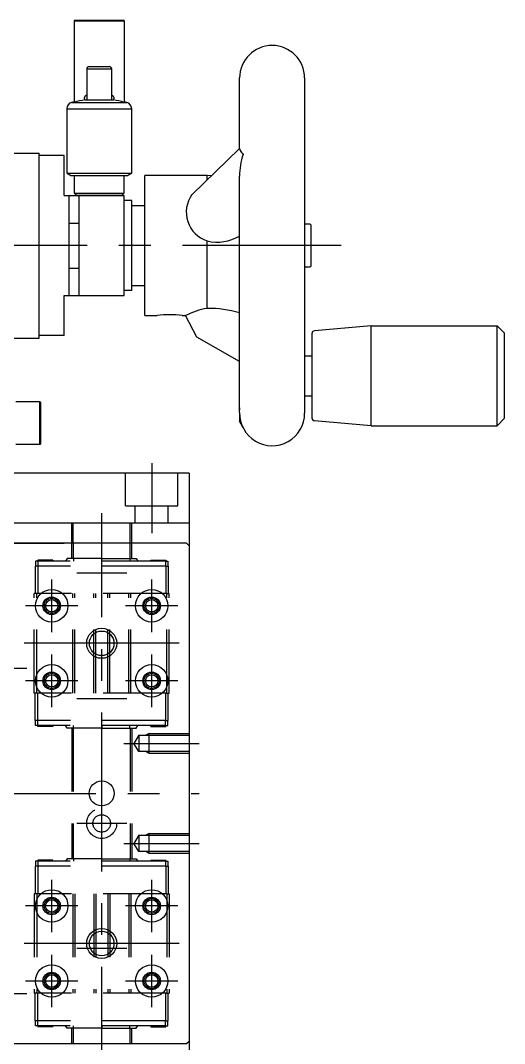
# Model space of a CAD drawing. Extents: x -58 to 484, y -16 to 584.
# Drawn here: x 387 to 483.9, y 116 to 320.5 of the extents above; entities that cross this region are included whole.
import ezdxf

# ---------------------------------------------------------------- set-up
doc = ezdxf.new("R2010")
doc.units = 0
doc.linetypes.add('CENTER', pattern=[50.8, 31.75, -6.35, 6.35, -6.35])
doc.linetypes.add('DASHED', pattern=[19.05, 12.7, -6.35])
doc.layers.get('0').update_dxf_attribs({"linetype": 'CONTINUOUS'})
doc.layers.add('CENTER', color=1, linetype='CENTER')
doc.layers.add('SCALE', color=7, linetype='CONTINUOUS')

msp = doc.modelspace()

# ---------------------------------------------------------------- linework, layer by layer
at = {"color": 7, "linetype": 'CONTINUOUS'}
for p, q in [((397.76, 320.5), (397.76, 320.38)), ((397.76, 320.38), (397.76, 304.12)), ((407.76, 320.38), (397.76, 320.38)), ((407.76, 320.5), (407.76, 320.38)), ((407.76, 320.38), (407.76, 304.12)), ((400.76, 311.3), (404.76, 311.3)), ((400.26, 310.8), (405.26, 310.8)), ((430.86, 294.88), (430.86, 309)), ((443.86, 309), (443.86, 242)), ((396.26, 302.86), (409.26, 302.86)), ((397.23, 304.12), (408.28, 304.12)), ((399.92, 304.62), (405.59, 304.62)), ((421.33, 285.69), (430.86, 294.88)), ((390.76, 257), (390.76, 294)), ((395.76, 293.5), (390.76, 293.5)), ((395.76, 285.5), (395.76, 293.5)), ((396.26, 290), (409.26, 290)), ((397.12, 289.5), (408.39, 289.5)), ((411.86, 261.5), (411.86, 289.5)), ((424.36, 289.5), (411.86, 289.5)), ((424.36, 289.5), (425.37, 289.59)), ((424.36, 288.61), (424.36, 289.5)), ((430.86, 242.14), (430.86, 289.39)), ((396.76, 265.5), (396.76, 285.5)), ((397.76, 286), (407.76, 286)), ((398.76, 265.5), (398.76, 285.5)), ((407.76, 265.5), (407.76, 285.5)), ((407.76, 266.5), (407.76, 284.5)), ((409.26, 284.5), (407.76, 284.5)), ((409.26, 266.5), (409.26, 284.5)), ((409.26, 283.5), (411.86, 283.5)), ((444.91, 279.75), (443.86, 279.75)), ((445.16, 271.5), (445.16, 279.5)), ((424.36, 262.94), (424.36, 276.43)), ((443.86, 271.25), (444.91, 271.25)), ((409.26, 266.5), (407.76, 266.5)), ((409.26, 267.5), (411.86, 267.5)), ((395.76, 257.5), (395.76, 265.5)), ((411.86, 261.5), (414.36, 261.5)), ((419.36, 261.5), (420.06, 261.5)), ((422.28, 257.17), (420.06, 261.5)), ((445.36, 240.97), (445.36, 257.98)), ((457.19, 259.48), (445.81, 258.48)), ((457.19, 239.48), (457.19, 259.48)), ((457.19, 259.48), (482.36, 259.48)), ((482.36, 239.48), (482.36, 259.48)), ((483.86, 257.98), (482.36, 259.48)), ((483.86, 240.98), (483.86, 257.98)), ((395.76, 257.5), (390.76, 257.5)), ((430.86, 252.33), (422.28, 257.17)), ((443.86, 253.48), (445.36, 253.48)), ((443.86, 245.48), (445.36, 245.48)), ((390.81, 244.25), (386.06, 244.25)), ((390.81, 244.25), (390.81, 240)), ((391.06, 240), (391.06, 244)), ((430.91, 243.04), (430.86, 242.98)), ((430.86, 242.14), (430.91, 243.04)), ((430.86, 242.14), (430.86, 240.43)), ((390.81, 240), (390.81, 235.75)), ((391.06, 236), (391.06, 240)), ((431.57, 239.04), (430.86, 240.43)), ((457.19, 239.48), (445.81, 240.47)), ((457.19, 239.48), (482.36, 239.48)), ((482.36, 239.48), (483.86, 240.98)), ((390.81, 235.75), (386.06, 235.75)), ((420.76, 230), (270.76, 230)), ((420.76, 230), (420.76, 0)), ((420.76, 220), (270.76, 220)), ((409.26, 220), (397.26, 220)), ((397.26, 216), (397.26, 220)), ((397.56, 216), (397.56, 220)), ((408.96, 216), (408.96, 220)), ((409.26, 216), (409.26, 220)), ((420.26, 216), (271.26, 216)), ((420.26, 216), (271.26, 216)), ((300.76, 216), (390.76, 216)), ((390.76, 216), (395.76, 216)), ((420.26, 216), (420.76, 215.5)), ((420.26, 216), (420.76, 215.5)), ((420.76, 215.5), (420.76, 116.5)), ((420.76, 215.5), (420.76, 116.5)), ((271.26, 116), (420.26, 116)), ((420.26, 116), (420.76, 116.5)), ((420.26, 116), (420.76, 116.5))]:
    msp.add_line(p, q, dxfattribs=at)
at = {"color": 7}
msp.add_line((407.26, 285.5), (398.26, 285.5), dxfattribs=at)
at = {"color": 3, "linetype": 'DASHED'}
for p, q in [((408.01, 223.5), (408.01, 230)), ((418.51, 223.5), (418.51, 230)), ((408.01, 223.5), (418.51, 223.5)), ((409.96, 220), (409.96, 223.5)), ((416.56, 220), (416.56, 223.5)), ((397.26, 212.95), (397.26, 216)), ((397.56, 216), (397.56, 212.95)), ((408.96, 212.95), (408.96, 216)), ((409.26, 212.95), (409.26, 216)), ((396.33, 212.95), (396.03, 212.45)), ((397.63, 212.95), (396.33, 212.95)), ((403.26, 212.95), (397.63, 212.95)), ((397.63, 212.95), (397.63, 212.45)), ((403.26, 212.95), (408.89, 212.95)), ((403.26, 212.45), (403.26, 212.95)), ((408.89, 212.95), (410.19, 212.95)), ((408.89, 212.95), (408.89, 212.45)), ((410.19, 212.95), (410.49, 212.45)), ((389.96, 211.45), (389.96, 205.95)), ((390.46, 211.45), (389.96, 211.45)), ((390.01, 212.45), (390.01, 211.45)), ((390.51, 212.45), (390.01, 212.45)), ((393.46, 212.65), (390.46, 212.65)), ((390.46, 212.45), (390.46, 212.65)), ((390.46, 211.45), (390.46, 205.95)), ((416.06, 211.45), (390.46, 211.45)), ((416.01, 212.45), (390.51, 212.45)), ((390.51, 212.45), (390.51, 211.45)), ((393.46, 212.65), (393.46, 212.45)), ((413.06, 212.45), (413.06, 212.65)), ((413.06, 212.65), (416.06, 212.65)), ((416.01, 212.45), (416.51, 212.45)), ((416.01, 212.45), (416.01, 211.45)), ((416.06, 212.65), (416.06, 212.45)), ((416.06, 211.45), (416.06, 205.95)), ((416.06, 211.45), (416.56, 211.45)), ((416.51, 212.45), (416.51, 211.45)), ((416.56, 211.45), (416.56, 205.95)), ((389.76, 186.05), (389.76, 205.95)), ((390.26, 205.95), (389.76, 205.95)), ((416.26, 205.95), (390.26, 205.95)), ((390.26, 186.05), (390.26, 205.95)), ((397.46, 186.05), (397.46, 205.95)), ((397.86, 186.05), (397.86, 205.95)), ((401.66, 186.05), (401.66, 205.95)), ((402.06, 186.05), (402.06, 205.95)), ((404.46, 186.05), (404.46, 205.95)), ((404.86, 186.05), (404.86, 205.95)), ((408.66, 186.05), (408.66, 205.95)), ((409.06, 186.05), (409.06, 205.95)), ((416.26, 186.05), (416.26, 205.95)), ((416.26, 205.95), (416.76, 205.95)), ((416.76, 186.05), (416.76, 205.95)), ((390.26, 186.05), (389.76, 186.05)), ((389.96, 180.55), (389.96, 186.05)), ((416.26, 186.05), (390.26, 186.05)), ((390.46, 180.55), (390.46, 186.05)), ((416.06, 180.55), (416.06, 186.05)), ((416.26, 186.05), (416.76, 186.05)), ((416.56, 180.55), (416.56, 186.05)), ((390.46, 180.55), (389.96, 180.55)), ((390.01, 179.55), (390.01, 180.55)), ((416.06, 180.55), (390.46, 180.55)), ((390.51, 179.55), (390.51, 180.55)), ((416.01, 179.55), (416.01, 180.55)), ((416.06, 180.55), (416.56, 180.55)), ((416.51, 179.55), (416.51, 180.55)), ((390.51, 179.55), (390.01, 179.55)), ((390.46, 179.35), (390.46, 179.55)), ((393.46, 179.35), (390.46, 179.35)), ((416.01, 179.55), (390.51, 179.55)), ((393.46, 179.55), (393.46, 179.35)), ((396.33, 179.05), (396.03, 179.55)), ((397.63, 179.05), (396.33, 179.05)), ((397.26, 179.05), (397.26, 152.95)), ((397.56, 179.05), (397.56, 152.95)), ((397.63, 179.05), (397.63, 179.55)), ((403.26, 179.05), (397.63, 179.05)), ((403.26, 179.55), (403.26, 179.05)), ((403.26, 179.05), (408.89, 179.05)), ((408.89, 179.05), (408.89, 179.55)), ((408.89, 179.05), (410.19, 179.05)), ((408.96, 179.05), (408.96, 152.95)), ((409.26, 179.05), (409.26, 152.95)), ((410.19, 179.05), (410.49, 179.55)), ((412.76, 178), (412.1, 177.62)), ((412.76, 178), (420.76, 178)), ((412.76, 174), (412.76, 178)), ((413.06, 179.35), (413.06, 179.55)), ((413.06, 179.35), (416.06, 179.35)), ((416.01, 179.55), (416.51, 179.55)), ((416.06, 179.55), (416.06, 179.35)), ((410.66, 177.62), (409.72, 176)), ((410.66, 174.38), (409.72, 176)), ((410.66, 177.62), (420.76, 177.62)), ((410.66, 177.62), (410.66, 174.38)), ((420.76, 174.38), (410.66, 174.38)), ((412.76, 174), (412.1, 174.38)), ((420.76, 174), (412.76, 174)), ((410.66, 157.62), (409.72, 156)), ((410.66, 157.62), (420.76, 157.62)), ((410.66, 157.62), (410.66, 154.38)), ((412.76, 158), (412.1, 157.62)), ((412.76, 158), (420.76, 158)), ((412.76, 154), (412.76, 158)), ((410.66, 154.38), (409.72, 156)), ((420.76, 154.38), (410.66, 154.38)), ((412.76, 154), (412.1, 154.38)), ((420.76, 154), (412.76, 154)), ((389.96, 151.45), (389.96, 145.95)), ((390.46, 151.45), (389.96, 151.45)), ((390.51, 152.45), (390.01, 152.45)), ((390.01, 152.45), (390.01, 151.45)), ((393.46, 152.65), (390.46, 152.65)), ((390.46, 152.65), (390.46, 152.45)), ((416.06, 151.45), (390.46, 151.45)), ((390.46, 151.45), (390.46, 145.95)), ((416.01, 152.45), (390.51, 152.45)), ((390.51, 152.45), (390.51, 151.45)), ((393.46, 152.45), (393.46, 152.65)), ((396.33, 152.95), (396.03, 152.45)), ((397.63, 152.95), (396.33, 152.95)), ((397.63, 152.95), (397.63, 152.45)), ((403.26, 152.95), (397.63, 152.95)), ((403.26, 152.95), (408.89, 152.95)), ((403.26, 152.45), (403.26, 152.95)), ((408.89, 152.95), (410.19, 152.95)), ((408.89, 152.95), (408.89, 152.45)), ((410.19, 152.95), (410.49, 152.45)), ((413.06, 152.65), (413.06, 152.45)), ((413.06, 152.65), (416.06, 152.65)), ((416.01, 152.45), (416.51, 152.45)), ((416.01, 152.45), (416.01, 151.45)), ((416.06, 152.45), (416.06, 152.65)), ((416.06, 151.45), (416.06, 145.95)), ((416.06, 151.45), (416.56, 151.45)), ((416.51, 152.45), (416.51, 151.45)), ((416.56, 151.45), (416.56, 145.95)), ((389.76, 145.95), (389.76, 126.05)), ((390.26, 145.95), (389.76, 145.95)), ((416.26, 145.95), (390.26, 145.95)), ((390.26, 145.95), (390.26, 126.05)), ((397.46, 145.95), (397.46, 126.05)), ((397.86, 145.95), (397.86, 126.05)), ((401.66, 145.95), (401.66, 126.05)), ((402.06, 145.95), (402.06, 126.05)), ((404.46, 145.95), (404.46, 126.05)), ((404.86, 145.95), (404.86, 126.05)), ((408.66, 145.95), (408.66, 126.05)), ((409.06, 145.95), (409.06, 126.05)), ((416.26, 145.95), (416.26, 126.05)), ((416.26, 145.95), (416.76, 145.95)), ((416.76, 145.95), (416.76, 126.05)), ((390.26, 126.05), (389.76, 126.05)), ((389.96, 120.55), (389.96, 126.05)), ((416.26, 126.05), (390.26, 126.05)), ((390.46, 120.55), (390.46, 126.05)), ((416.06, 120.55), (416.06, 126.05)), ((416.26, 126.05), (416.76, 126.05)), ((416.56, 120.55), (416.56, 126.05)), ((390.46, 120.55), (389.96, 120.55)), ((390.01, 119.55), (390.01, 120.55)), ((390.51, 119.55), (390.01, 119.55)), ((416.06, 120.55), (390.46, 120.55)), ((390.46, 119.55), (390.46, 119.35)), ((393.46, 119.35), (390.46, 119.35)), ((390.51, 119.55), (390.51, 120.55)), ((416.01, 119.55), (390.51, 119.55)), ((393.46, 119.35), (393.46, 119.55)), ((396.33, 119.05), (396.03, 119.55)), ((397.63, 119.05), (396.33, 119.05)), ((397.26, 116), (397.26, 119.05)), ((397.56, 119.05), (397.56, 116)), ((397.63, 119.05), (397.63, 119.55)), ((403.26, 119.05), (397.63, 119.05)), ((403.26, 119.55), (403.26, 119.05)), ((403.26, 119.05), (408.89, 119.05)), ((408.89, 119.05), (408.89, 119.55)), ((408.89, 119.05), (410.19, 119.05)), ((408.96, 116), (408.96, 119.05)), ((409.26, 116), (409.26, 119.05)), ((410.19, 119.05), (410.49, 119.55)), ((413.06, 119.55), (413.06, 119.35)), ((413.06, 119.35), (416.06, 119.35)), ((416.01, 119.55), (416.01, 120.55)), ((416.01, 119.55), (416.51, 119.55)), ((416.06, 120.55), (416.56, 120.55)), ((416.06, 119.35), (416.06, 119.55)), ((416.51, 119.55), (416.51, 120.55))]:
    msp.add_line(p, q, dxfattribs=at)
at = {"color": 7}
for points in [[(407.76, 320.5, 0), (407.6, 320.5, 0), (407.44, 320.5, 0), (407.28, 320.5, 0), (407.12, 320.5, 0), (406.96, 320.5, 0), (406.8, 320.5, 0), (406.65, 320.5, 0), (406.49, 320.5, 0), (406.33, 320.5, 0), (406.17, 320.5, 0), (406.01, 320.5, 0), (405.85, 320.5, 0), (405.69, 320.5, 0), (405.53, 320.5, 0), (405.38, 320.5, 0), (405.22, 320.5, 0), (405.06, 320.5, 0), (404.9, 320.5, 0), (404.74, 320.5, 0), (404.58, 320.5, 0), (404.42, 320.5, 0), (404.26, 320.5, 0), (404.11, 320.5, 0), (403.95, 320.5, 0), (403.79, 320.5, 0), (403.63, 320.5, 0), (403.47, 320.5, 0), (403.31, 320.5, 0), (403.15, 320.5, 0), (402.99, 320.5, 0), (402.84, 320.5, 0), (402.68, 320.5, 0), (402.52, 320.5, 0), (402.36, 320.5, 0), (402.2, 320.5, 0), (402.04, 320.5, 0), (401.88, 320.5, 0), (401.72, 320.5, 0), (401.57, 320.5, 0), (401.41, 320.5, 0), (401.25, 320.5, 0), (401.09, 320.5, 0), (400.93, 320.5, 0), (400.77, 320.5, 0), (400.61, 320.5, 0), (400.45, 320.5, 0), (400.3, 320.5, 0), (400.14, 320.5, 0), (399.98, 320.5, 0), (399.82, 320.5, 0), (399.66, 320.5, 0), (399.5, 320.5, 0), (399.34, 320.5, 0), (399.18, 320.5, 0), (399.03, 320.5, 0), (398.87, 320.5, 0), (398.71, 320.5, 0), (398.55, 320.5, 0), (398.39, 320.5, 0), (398.23, 320.5, 0), (398.07, 320.5, 0), (397.92, 320.5, 0), (397.76, 320.5, 0)], [(400.26, 310.8, 0), (400.26, 310.7, 0), (400.26, 310.6, 0), (400.26, 310.5, 0), (400.26, 310.41, 0), (400.26, 310.31, 0), (400.26, 310.21, 0), (400.26, 310.11, 0), (400.26, 310.01, 0), (400.26, 309.92, 0), (400.26, 309.82, 0), (400.26, 309.72, 0), (400.26, 309.62, 0), (400.26, 309.52, 0), (400.26, 309.43, 0), (400.26, 309.33, 0), (400.26, 309.23, 0), (400.26, 309.13, 0), (400.26, 309.03, 0), (400.26, 308.94, 0), (400.26, 308.84, 0), (400.26, 308.74, 0), (400.26, 308.64, 0), (400.26, 308.54, 0), (400.26, 308.45, 0), (400.26, 308.35, 0), (400.26, 308.25, 0), (400.26, 308.15, 0), (400.26, 308.05, 0), (400.26, 307.95, 0), (400.26, 307.86, 0), (400.26, 307.76, 0), (400.26, 307.66, 0), (400.26, 307.56, 0), (400.26, 307.46, 0), (400.26, 307.37, 0), (400.26, 307.27, 0), (400.26, 307.17, 0), (400.26, 307.07, 0), (400.26, 306.97, 0), (400.26, 306.88, 0), (400.26, 306.78, 0), (400.26, 306.68, 0), (400.26, 306.58, 0), (400.26, 306.48, 0), (400.26, 306.39, 0), (400.26, 306.29, 0), (400.26, 306.19, 0), (400.26, 306.09, 0), (400.26, 305.99, 0), (400.26, 305.9, 0), (400.26, 305.8, 0), (400.26, 305.7, 0), (400.26, 305.6, 0), (400.26, 305.5, 0), (400.26, 305.4, 0), (400.26, 305.31, 0), (400.26, 305.21, 0), (400.26, 305.11, 0), (400.26, 305.01, 0), (400.26, 304.91, 0), (400.26, 304.82, 0), (400.26, 304.72, 0), (400.26, 304.62, 0)], [(405.26, 304.62, 0), (405.26, 304.72, 0), (405.26, 304.82, 0), (405.26, 304.91, 0), (405.26, 305.01, 0), (405.26, 305.11, 0), (405.26, 305.21, 0), (405.26, 305.31, 0), (405.26, 305.4, 0), (405.26, 305.5, 0), (405.26, 305.6, 0), (405.26, 305.7, 0), (405.26, 305.8, 0), (405.26, 305.9, 0), (405.26, 305.99, 0), (405.26, 306.09, 0), (405.26, 306.19, 0), (405.26, 306.29, 0), (405.26, 306.39, 0), (405.26, 306.48, 0), (405.26, 306.58, 0), (405.26, 306.68, 0), (405.26, 306.78, 0), (405.26, 306.88, 0), (405.26, 306.97, 0), (405.26, 307.07, 0), (405.26, 307.17, 0), (405.26, 307.27, 0), (405.26, 307.37, 0), (405.26, 307.46, 0), (405.26, 307.56, 0), (405.26, 307.66, 0), (405.26, 307.76, 0), (405.26, 307.86, 0), (405.26, 307.95, 0), (405.26, 308.05, 0), (405.26, 308.15, 0), (405.26, 308.25, 0), (405.26, 308.35, 0), (405.26, 308.45, 0), (405.26, 308.54, 0), (405.26, 308.64, 0), (405.26, 308.74, 0), (405.26, 308.84, 0), (405.26, 308.94, 0), (405.26, 309.03, 0), (405.26, 309.13, 0), (405.26, 309.23, 0), (405.26, 309.33, 0), (405.26, 309.43, 0), (405.26, 309.52, 0), (405.26, 309.62, 0), (405.26, 309.72, 0), (405.26, 309.82, 0), (405.26, 309.92, 0), (405.26, 310.01, 0), (405.26, 310.11, 0), (405.26, 310.21, 0), (405.26, 310.31, 0), (405.26, 310.41, 0), (405.26, 310.5, 0), (405.26, 310.6, 0), (405.26, 310.7, 0), (405.26, 310.8, 0)], [(396.26, 302.86, 0), (396.26, 302.66, 0), (396.26, 302.45, 0), (396.26, 302.25, 0), (396.26, 302.04, 0), (396.26, 301.84, 0), (396.26, 301.64, 0), (396.26, 301.43, 0), (396.26, 301.23, 0), (396.26, 301.02, 0), (396.26, 300.82, 0), (396.26, 300.62, 0), (396.26, 300.41, 0), (396.26, 300.21, 0), (396.26, 300, 0), (396.26, 299.8, 0), (396.26, 299.59, 0), (396.26, 299.39, 0), (396.26, 299.19, 0), (396.26, 298.98, 0), (396.26, 298.78, 0), (396.26, 298.57, 0), (396.26, 298.37, 0), (396.26, 298.17, 0), (396.26, 297.96, 0), (396.26, 297.76, 0), (396.26, 297.55, 0), (396.26, 297.35, 0), (396.26, 297.14, 0), (396.26, 296.94, 0), (396.26, 296.74, 0), (396.26, 296.53, 0), (396.26, 296.33, 0), (396.26, 296.12, 0), (396.26, 295.92, 0), (396.26, 295.72, 0), (396.26, 295.51, 0), (396.26, 295.31, 0), (396.26, 295.1, 0), (396.26, 294.9, 0), (396.26, 294.69, 0), (396.26, 294.49, 0), (396.26, 294.29, 0), (396.26, 294.08, 0), (396.26, 293.88, 0), (396.26, 293.67, 0), (396.26, 293.47, 0), (396.26, 293.27, 0), (396.26, 293.06, 0), (396.26, 292.86, 0), (396.26, 292.65, 0), (396.26, 292.45, 0), (396.26, 292.24, 0), (396.26, 292.04, 0), (396.26, 291.84, 0), (396.26, 291.63, 0), (396.26, 291.43, 0), (396.26, 291.22, 0), (396.26, 291.02, 0), (396.26, 290.82, 0), (396.26, 290.61, 0), (396.26, 290.41, 0), (396.26, 290.2, 0), (396.26, 290, 0)], [(409.26, 290, 0), (409.26, 290.2, 0), (409.26, 290.41, 0), (409.26, 290.61, 0), (409.26, 290.82, 0), (409.26, 291.02, 0), (409.26, 291.22, 0), (409.26, 291.43, 0), (409.26, 291.63, 0), (409.26, 291.84, 0), (409.26, 292.04, 0), (409.26, 292.24, 0), (409.26, 292.45, 0), (409.26, 292.65, 0), (409.26, 292.86, 0), (409.26, 293.06, 0), (409.26, 293.27, 0), (409.26, 293.47, 0), (409.26, 293.67, 0), (409.26, 293.88, 0), (409.26, 294.08, 0), (409.26, 294.29, 0), (409.26, 294.49, 0), (409.26, 294.69, 0), (409.26, 294.9, 0), (409.26, 295.1, 0), (409.26, 295.31, 0), (409.26, 295.51, 0), (409.26, 295.72, 0), (409.26, 295.92, 0), (409.26, 296.12, 0), (409.26, 296.33, 0), (409.26, 296.53, 0), (409.26, 296.74, 0), (409.26, 296.94, 0), (409.26, 297.14, 0), (409.26, 297.35, 0), (409.26, 297.55, 0), (409.26, 297.76, 0), (409.26, 297.96, 0), (409.26, 298.17, 0), (409.26, 298.37, 0), (409.26, 298.57, 0), (409.26, 298.78, 0), (409.26, 298.98, 0), (409.26, 299.19, 0), (409.26, 299.39, 0), (409.26, 299.59, 0), (409.26, 299.8, 0), (409.26, 300, 0), (409.26, 300.21, 0), (409.26, 300.41, 0), (409.26, 300.62, 0), (409.26, 300.82, 0), (409.26, 301.02, 0), (409.26, 301.23, 0), (409.26, 301.43, 0), (409.26, 301.64, 0), (409.26, 301.84, 0), (409.26, 302.04, 0), (409.26, 302.25, 0), (409.26, 302.45, 0), (409.26, 302.66, 0), (409.26, 302.86, 0)], [(396.26, 290, 0), (396.27, 289.99, 0), (396.28, 289.98, 0), (396.3, 289.98, 0), (396.31, 289.97, 0), (396.33, 289.96, 0), (396.34, 289.95, 0), (396.35, 289.94, 0), (396.37, 289.94, 0), (396.38, 289.93, 0), (396.39, 289.92, 0), (396.41, 289.91, 0), (396.42, 289.9, 0), (396.44, 289.9, 0), (396.45, 289.89, 0), (396.46, 289.88, 0), (396.48, 289.87, 0), (396.49, 289.86, 0), (396.5, 289.86, 0), (396.52, 289.85, 0), (396.53, 289.84, 0), (396.55, 289.83, 0), (396.56, 289.82, 0), (396.57, 289.82, 0), (396.59, 289.81, 0), (396.6, 289.8, 0), (396.61, 289.79, 0), (396.63, 289.78, 0), (396.64, 289.78, 0), (396.66, 289.77, 0), (396.67, 289.76, 0), (396.68, 289.75, 0), (396.7, 289.75, 0), (396.71, 289.74, 0), (396.72, 289.73, 0), (396.74, 289.72, 0), (396.75, 289.71, 0), (396.77, 289.71, 0), (396.78, 289.7, 0), (396.79, 289.69, 0), (396.81, 289.68, 0), (396.82, 289.67, 0), (396.83, 289.67, 0), (396.85, 289.66, 0), (396.86, 289.65, 0), (396.88, 289.64, 0), (396.89, 289.63, 0), (396.9, 289.63, 0), (396.92, 289.62, 0), (396.93, 289.61, 0), (396.94, 289.6, 0), (396.96, 289.59, 0), (396.97, 289.59, 0), (396.98, 289.58, 0), (397, 289.57, 0), (397.01, 289.56, 0), (397.03, 289.55, 0), (397.04, 289.55, 0), (397.05, 289.54, 0), (397.07, 289.53, 0), (397.08, 289.52, 0), (397.09, 289.52, 0), (397.11, 289.51, 0), (397.12, 289.5, 0)], [(397.76, 289.5, 0), (397.76, 289.44, 0), (397.76, 289.39, 0), (397.76, 289.33, 0), (397.76, 289.28, 0), (397.76, 289.22, 0), (397.76, 289.17, 0), (397.76, 289.11, 0), (397.76, 289.05, 0), (397.76, 289, 0), (397.76, 288.94, 0), (397.76, 288.89, 0), (397.76, 288.83, 0), (397.76, 288.78, 0), (397.76, 288.72, 0), (397.76, 288.67, 0), (397.76, 288.61, 0), (397.76, 288.55, 0), (397.76, 288.5, 0), (397.76, 288.44, 0), (397.76, 288.39, 0), (397.76, 288.33, 0), (397.76, 288.28, 0), (397.76, 288.22, 0), (397.76, 288.17, 0), (397.76, 288.11, 0), (397.76, 288.05, 0), (397.76, 288, 0), (397.76, 287.94, 0), (397.76, 287.89, 0), (397.76, 287.83, 0), (397.76, 287.78, 0), (397.76, 287.72, 0), (397.76, 287.67, 0), (397.76, 287.61, 0), (397.76, 287.55, 0), (397.76, 287.5, 0), (397.76, 287.44, 0), (397.76, 287.39, 0), (397.76, 287.33, 0), (397.76, 287.28, 0), (397.76, 287.22, 0), (397.76, 287.17, 0), (397.76, 287.11, 0), (397.76, 287.05, 0), (397.76, 287, 0), (397.76, 286.94, 0), (397.76, 286.89, 0), (397.76, 286.83, 0), (397.76, 286.78, 0), (397.76, 286.72, 0), (397.76, 286.67, 0), (397.76, 286.61, 0), (397.76, 286.55, 0), (397.76, 286.5, 0), (397.76, 286.44, 0), (397.76, 286.39, 0), (397.76, 286.33, 0), (397.76, 286.28, 0), (397.76, 286.22, 0), (397.76, 286.17, 0), (397.76, 286.11, 0), (397.76, 286.05, 0), (397.76, 286, 0)], [(407.76, 286, 0), (407.76, 286.05, 0), (407.76, 286.11, 0), (407.76, 286.17, 0), (407.76, 286.22, 0), (407.76, 286.28, 0), (407.76, 286.33, 0), (407.76, 286.39, 0), (407.76, 286.44, 0), (407.76, 286.5, 0), (407.76, 286.55, 0), (407.76, 286.61, 0), (407.76, 286.67, 0), (407.76, 286.72, 0), (407.76, 286.78, 0), (407.76, 286.83, 0), (407.76, 286.89, 0), (407.76, 286.94, 0), (407.76, 287, 0), (407.76, 287.05, 0), (407.76, 287.11, 0), (407.76, 287.17, 0), (407.76, 287.22, 0), (407.76, 287.28, 0), (407.76, 287.33, 0), (407.76, 287.39, 0), (407.76, 287.44, 0), (407.76, 287.5, 0), (407.76, 287.55, 0), (407.76, 287.61, 0), (407.76, 287.67, 0), (407.76, 287.72, 0), (407.76, 287.78, 0), (407.76, 287.83, 0), (407.76, 287.89, 0), (407.76, 287.94, 0), (407.76, 288, 0), (407.76, 288.05, 0), (407.76, 288.11, 0), (407.76, 288.17, 0), (407.76, 288.22, 0), (407.76, 288.28, 0), (407.76, 288.33, 0), (407.76, 288.39, 0), (407.76, 288.44, 0), (407.76, 288.5, 0), (407.76, 288.55, 0), (407.76, 288.61, 0), (407.76, 288.67, 0), (407.76, 288.72, 0), (407.76, 288.78, 0), (407.76, 288.83, 0), (407.76, 288.89, 0), (407.76, 288.94, 0), (407.76, 289, 0), (407.76, 289.05, 0), (407.76, 289.11, 0), (407.76, 289.17, 0), (407.76, 289.22, 0), (407.76, 289.28, 0), (407.76, 289.33, 0), (407.76, 289.39, 0), (407.76, 289.44, 0), (407.76, 289.5, 0)], [(408.39, 289.5, 0), (408.4, 289.51, 0), (408.42, 289.52, 0), (408.43, 289.52, 0), (408.45, 289.53, 0), (408.46, 289.54, 0), (408.47, 289.55, 0), (408.49, 289.55, 0), (408.5, 289.56, 0), (408.51, 289.57, 0), (408.53, 289.58, 0), (408.54, 289.59, 0), (408.56, 289.59, 0), (408.57, 289.6, 0), (408.58, 289.61, 0), (408.6, 289.62, 0), (408.61, 289.63, 0), (408.62, 289.63, 0), (408.64, 289.64, 0), (408.65, 289.65, 0), (408.67, 289.66, 0), (408.68, 289.67, 0), (408.69, 289.67, 0), (408.71, 289.68, 0), (408.72, 289.69, 0), (408.73, 289.7, 0), (408.75, 289.71, 0), (408.76, 289.71, 0), (408.78, 289.72, 0), (408.79, 289.73, 0), (408.8, 289.74, 0), (408.82, 289.75, 0), (408.83, 289.75, 0), (408.84, 289.76, 0), (408.86, 289.77, 0), (408.87, 289.78, 0), (408.89, 289.78, 0), (408.9, 289.79, 0), (408.91, 289.8, 0), (408.93, 289.81, 0), (408.94, 289.82, 0), (408.95, 289.82, 0), (408.97, 289.83, 0), (408.98, 289.84, 0), (409, 289.85, 0), (409.01, 289.86, 0), (409.02, 289.86, 0), (409.04, 289.87, 0), (409.05, 289.88, 0), (409.06, 289.89, 0), (409.08, 289.9, 0), (409.09, 289.9, 0), (409.11, 289.91, 0), (409.12, 289.92, 0), (409.13, 289.93, 0), (409.15, 289.94, 0), (409.16, 289.94, 0), (409.17, 289.95, 0), (409.19, 289.96, 0), (409.2, 289.97, 0), (409.22, 289.98, 0), (409.23, 289.98, 0), (409.24, 289.99, 0), (409.26, 290, 0)], [(397.76, 286, 0), (397.76, 285.99, 0), (397.77, 285.98, 0), (397.78, 285.98, 0), (397.79, 285.97, 0), (397.8, 285.96, 0), (397.8, 285.95, 0), (397.81, 285.94, 0), (397.82, 285.94, 0), (397.83, 285.93, 0), (397.84, 285.92, 0), (397.84, 285.91, 0), (397.85, 285.9, 0), (397.86, 285.9, 0), (397.87, 285.89, 0), (397.88, 285.88, 0), (397.88, 285.87, 0), (397.89, 285.86, 0), (397.9, 285.86, 0), (397.91, 285.85, 0), (397.92, 285.84, 0), (397.92, 285.83, 0), (397.93, 285.82, 0), (397.94, 285.82, 0), (397.95, 285.81, 0), (397.95, 285.8, 0), (397.96, 285.79, 0), (397.97, 285.78, 0), (397.98, 285.78, 0), (397.99, 285.77, 0), (397.99, 285.76, 0), (398, 285.75, 0), (398.01, 285.75, 0), (398.02, 285.74, 0), (398.03, 285.73, 0), (398.03, 285.72, 0), (398.04, 285.71, 0), (398.05, 285.71, 0), (398.06, 285.7, 0), (398.07, 285.69, 0), (398.07, 285.68, 0), (398.08, 285.67, 0), (398.09, 285.67, 0), (398.1, 285.66, 0), (398.11, 285.65, 0), (398.11, 285.64, 0), (398.12, 285.63, 0), (398.13, 285.63, 0), (398.14, 285.62, 0), (398.15, 285.61, 0), (398.15, 285.6, 0), (398.16, 285.59, 0), (398.17, 285.59, 0), (398.18, 285.58, 0), (398.18, 285.57, 0), (398.19, 285.56, 0), (398.2, 285.55, 0), (398.21, 285.55, 0), (398.22, 285.54, 0), (398.22, 285.53, 0), (398.23, 285.52, 0), (398.24, 285.52, 0), (398.25, 285.51, 0), (398.26, 285.5, 0)], [(407.26, 285.5, 0), (407.26, 285.51, 0), (407.27, 285.52, 0), (407.28, 285.52, 0), (407.29, 285.53, 0), (407.3, 285.54, 0), (407.3, 285.55, 0), (407.31, 285.55, 0), (407.32, 285.56, 0), (407.33, 285.57, 0), (407.34, 285.58, 0), (407.34, 285.59, 0), (407.35, 285.59, 0), (407.36, 285.6, 0), (407.37, 285.61, 0), (407.38, 285.62, 0), (407.38, 285.63, 0), (407.39, 285.63, 0), (407.4, 285.64, 0), (407.41, 285.65, 0), (407.42, 285.66, 0), (407.42, 285.67, 0), (407.43, 285.67, 0), (407.44, 285.68, 0), (407.45, 285.69, 0), (407.45, 285.7, 0), (407.46, 285.71, 0), (407.47, 285.71, 0), (407.48, 285.72, 0), (407.49, 285.73, 0), (407.49, 285.74, 0), (407.5, 285.75, 0), (407.51, 285.75, 0), (407.52, 285.76, 0), (407.53, 285.77, 0), (407.53, 285.78, 0), (407.54, 285.78, 0), (407.55, 285.79, 0), (407.56, 285.8, 0), (407.57, 285.81, 0), (407.57, 285.82, 0), (407.58, 285.82, 0), (407.59, 285.83, 0), (407.6, 285.84, 0), (407.61, 285.85, 0), (407.61, 285.86, 0), (407.62, 285.86, 0), (407.63, 285.87, 0), (407.64, 285.88, 0), (407.65, 285.89, 0), (407.65, 285.9, 0), (407.66, 285.9, 0), (407.67, 285.91, 0), (407.68, 285.92, 0), (407.68, 285.93, 0), (407.69, 285.94, 0), (407.7, 285.94, 0), (407.71, 285.95, 0), (407.72, 285.96, 0), (407.72, 285.97, 0), (407.73, 285.98, 0), (407.74, 285.98, 0), (407.75, 285.99, 0), (407.76, 286, 0)]]:
    msp.add_polyline3d(points, dxfattribs=at)
at = {"color": 7, "linetype": 'CONTINUOUS'}
for points in [[(400.26, 305.58, 0), (400.24, 305.57, 0), (400.23, 305.57, 0), (400.22, 305.56, 0), (400.21, 305.55, 0), (400.2, 305.55, 0), (400.19, 305.54, 0), (400.18, 305.53, 0), (400.17, 305.53, 0), (400.15, 305.52, 0), (400.14, 305.51, 0), (400.13, 305.51, 0), (400.12, 305.5, 0), (400.11, 305.49, 0), (400.1, 305.49, 0), (400.09, 305.48, 0), (400.08, 305.47, 0), (400.07, 305.47, 0), (400.06, 305.46, 0), (400.05, 305.45, 0), (400.05, 305.44, 0), (400.04, 305.44, 0), (400.03, 305.43, 0), (400.02, 305.42, 0), (400.01, 305.42, 0), (400, 305.41, 0), (399.99, 305.4, 0), (399.98, 305.39, 0), (399.98, 305.39, 0), (399.97, 305.38, 0), (399.96, 305.37, 0), (399.95, 305.36, 0), (399.94, 305.36, 0), (399.94, 305.35, 0), (399.93, 305.34, 0), (399.92, 305.34, 0), (399.92, 305.33, 0), (399.91, 305.32, 0), (399.9, 305.31, 0), (399.9, 305.31, 0), (399.89, 305.3, 0), (399.88, 305.29, 0), (399.88, 305.28, 0), (399.87, 305.28, 0), (399.87, 305.27, 0), (399.86, 305.26, 0), (399.85, 305.25, 0), (399.85, 305.25, 0), (399.84, 305.24, 0), (399.84, 305.23, 0), (399.83, 305.22, 0), (399.83, 305.21, 0), (399.82, 305.21, 0), (399.82, 305.2, 0), (399.82, 305.19, 0), (399.81, 305.18, 0), (399.81, 305.18, 0), (399.8, 305.17, 0), (399.8, 305.16, 0), (399.8, 305.15, 0), (399.79, 305.15, 0), (399.79, 305.14, 0), (399.79, 305.13, 0), (399.78, 305.12, 0), (399.78, 305.11, 0), (399.78, 305.11, 0), (399.78, 305.1, 0), (399.77, 305.09, 0), (399.77, 305.08, 0), (399.77, 305.08, 0), (399.77, 305.07, 0), (399.77, 305.06, 0), (399.76, 305.05, 0), (399.76, 305.04, 0), (399.76, 305.04, 0), (399.76, 305.03, 0), (399.76, 305.02, 0), (399.76, 305.01, 0), (399.76, 305.01, 0), (399.76, 305, 0), (399.76, 304.99, 0), (399.76, 304.98, 0), (399.76, 304.97, 0), (399.76, 304.97, 0), (399.76, 304.96, 0), (399.76, 304.95, 0), (399.76, 304.94, 0), (399.76, 304.93, 0), (399.76, 304.93, 0), (399.76, 304.92, 0), (399.76, 304.91, 0), (399.76, 304.9, 0), (399.76, 304.9, 0), (399.77, 304.89, 0), (399.77, 304.88, 0), (399.77, 304.87, 0), (399.77, 304.86, 0), (399.77, 304.86, 0), (399.78, 304.85, 0), (399.78, 304.84, 0), (399.78, 304.83, 0), (399.79, 304.83, 0), (399.79, 304.82, 0), (399.79, 304.81, 0), (399.79, 304.8, 0), (399.8, 304.79, 0), (399.8, 304.79, 0), (399.81, 304.78, 0), (399.81, 304.77, 0), (399.81, 304.76, 0), (399.82, 304.76, 0), (399.82, 304.75, 0), (399.83, 304.74, 0), (399.83, 304.73, 0), (399.84, 304.73, 0), (399.84, 304.72, 0), (399.85, 304.71, 0), (399.85, 304.7, 0), (399.86, 304.7, 0), (399.86, 304.69, 0), (399.87, 304.68, 0), (399.88, 304.67, 0), (399.88, 304.67, 0), (399.89, 304.66, 0), (399.89, 304.65, 0), (399.9, 304.64, 0), (399.91, 304.64, 0), (399.91, 304.63, 0), (399.92, 304.62, 0)], [(405.59, 304.62, 0), (405.6, 304.63, 0), (405.61, 304.64, 0), (405.61, 304.64, 0), (405.62, 304.65, 0), (405.63, 304.66, 0), (405.63, 304.67, 0), (405.64, 304.67, 0), (405.64, 304.68, 0), (405.65, 304.69, 0), (405.65, 304.7, 0), (405.66, 304.7, 0), (405.67, 304.71, 0), (405.67, 304.72, 0), (405.68, 304.73, 0), (405.68, 304.73, 0), (405.69, 304.74, 0), (405.69, 304.75, 0), (405.69, 304.76, 0), (405.7, 304.76, 0), (405.7, 304.77, 0), (405.71, 304.78, 0), (405.71, 304.79, 0), (405.71, 304.79, 0), (405.72, 304.8, 0), (405.72, 304.81, 0), (405.72, 304.82, 0), (405.73, 304.83, 0), (405.73, 304.83, 0), (405.73, 304.84, 0), (405.74, 304.85, 0), (405.74, 304.86, 0), (405.74, 304.86, 0), (405.74, 304.87, 0), (405.74, 304.88, 0), (405.75, 304.89, 0), (405.75, 304.9, 0), (405.75, 304.9, 0), (405.75, 304.91, 0), (405.75, 304.92, 0), (405.75, 304.93, 0), (405.75, 304.93, 0), (405.75, 304.94, 0), (405.76, 304.95, 0), (405.76, 304.96, 0), (405.76, 304.97, 0), (405.76, 304.97, 0), (405.76, 304.98, 0), (405.76, 304.99, 0), (405.76, 305, 0), (405.76, 305.01, 0), (405.75, 305.01, 0), (405.75, 305.02, 0), (405.75, 305.03, 0), (405.75, 305.04, 0), (405.75, 305.04, 0), (405.75, 305.05, 0), (405.75, 305.06, 0), (405.75, 305.07, 0), (405.74, 305.08, 0), (405.74, 305.08, 0), (405.74, 305.09, 0), (405.74, 305.1, 0), (405.74, 305.11, 0), (405.73, 305.11, 0), (405.73, 305.12, 0), (405.73, 305.13, 0), (405.72, 305.14, 0), (405.72, 305.15, 0), (405.72, 305.15, 0), (405.71, 305.16, 0), (405.71, 305.17, 0), (405.71, 305.18, 0), (405.7, 305.18, 0), (405.7, 305.19, 0), (405.69, 305.2, 0), (405.69, 305.21, 0), (405.68, 305.21, 0), (405.68, 305.22, 0), (405.67, 305.23, 0), (405.67, 305.24, 0), (405.66, 305.25, 0), (405.66, 305.25, 0), (405.65, 305.26, 0), (405.65, 305.27, 0), (405.64, 305.28, 0), (405.64, 305.28, 0), (405.63, 305.29, 0), (405.62, 305.3, 0), (405.62, 305.31, 0), (405.61, 305.31, 0), (405.6, 305.32, 0), (405.6, 305.33, 0), (405.59, 305.34, 0), (405.58, 305.34, 0), (405.58, 305.35, 0), (405.57, 305.36, 0), (405.56, 305.36, 0), (405.55, 305.37, 0), (405.55, 305.38, 0), (405.54, 305.39, 0), (405.53, 305.39, 0), (405.52, 305.4, 0), (405.51, 305.41, 0), (405.5, 305.42, 0), (405.49, 305.42, 0), (405.49, 305.43, 0), (405.48, 305.44, 0), (405.47, 305.44, 0), (405.46, 305.45, 0), (405.45, 305.46, 0), (405.44, 305.47, 0), (405.43, 305.47, 0), (405.42, 305.48, 0), (405.41, 305.49, 0), (405.4, 305.49, 0), (405.39, 305.5, 0), (405.38, 305.51, 0), (405.37, 305.51, 0), (405.36, 305.52, 0), (405.35, 305.53, 0), (405.34, 305.53, 0), (405.33, 305.54, 0), (405.31, 305.55, 0), (405.3, 305.55, 0), (405.29, 305.56, 0), (405.28, 305.57, 0), (405.27, 305.57, 0), (405.26, 305.58, 0)]]:
    msp.add_polyline3d(points, dxfattribs=at)
for centre, radius in [((393.26, 203.5), 3.25), ((413.26, 203.5), 3.25), ((393.26, 203.5), 1.75), ((393.26, 203.5), 1.23), ((413.26, 203.5), 1.75), ((413.26, 203.5), 1.23), ((403.26, 196), 2.46), ((393.26, 188.5), 3.25), ((393.26, 188.5), 1.75), ((413.26, 188.5), 3.25), ((413.26, 188.5), 1.75), ((393.26, 188.5), 1.23), ((413.26, 188.5), 1.23), ((403.26, 166), 2.5), ((393.26, 143.5), 3.25), ((393.26, 143.5), 1.75), ((413.26, 143.5), 3.25), ((413.26, 143.5), 1.75), ((393.26, 143.5), 1.23), ((413.26, 143.5), 1.23), ((403.26, 136), 2.46), ((393.26, 128.5), 3.25), ((413.26, 128.5), 3.25), ((393.26, 128.5), 1.75), ((393.26, 128.5), 1.23), ((413.26, 128.5), 1.75), ((413.26, 128.5), 1.23)]:
    msp.add_circle(centre, radius, dxfattribs=at)
at = {"color": 3, "linetype": 'CONTINUOUS'}
for centre, radius in [((393.26, 203.5), 1.5), ((413.26, 203.5), 1.5), ((403.26, 196), 3), ((393.26, 188.5), 1.5), ((413.26, 188.5), 1.5), ((393.26, 143.5), 1.5), ((413.26, 143.5), 1.5), ((403.26, 136), 3), ((393.26, 128.5), 1.5), ((413.26, 128.5), 1.5)]:
    msp.add_circle(centre, radius, dxfattribs=at)
at = {"color": 3, "linetype": 'DASHED'}
for radius in [3, 1.75]:
    msp.add_circle((403.26, 160), radius, dxfattribs=at)
at = {"color": 7, "linetype": 'CONTINUOUS'}
for centre, radius, start, end in [((437.36, 309), 6.5, 0, 180), ((400.76, 310.8), 0.5, 90, 180), ((404.76, 310.8), 0.5, 0, 90), ((397.56, 302.86), 1.3, 104.5701, 180), ((402.76, 282.86), 21.97, 103.1544, 104.5701), ((401.68, 292.09), 12.65, 97.9905, 108.0631), ((403.83, 292.09), 12.65, 71.9369, 82.0095), ((402.76, 282.86), 21.97, 75.4299, 76.8456), ((407.96, 302.86), 1.3, 0, 75.4299), ((431.67, 294.9), 0.816, 181.4781, 210.3201), ((434.06, 296.33), 3.6, 210.7666, 226.2105), ((444.33, 289.41), 13.48, 161.2804, 180.0818), ((426.21, 282.16), 6.03, 144.1523, 252.0564), ((444.91, 279.5), 0.25, 0, 90), ((426.39, 284.94), 8.75, 256.5405, 300.6708), ((444.91, 271.5), 0.25, 270, 360), ((426.47, 249.46), 13.64, 98.9277, 118.047), ((424.89, 242.9), 20.04, 72.6877, 91.5322), ((416.85, 245.16), 16.53, 81.2679, 98.6532), ((445.86, 257.98), 0.5, 95, 180), ((390.81, 244), 0.25, 0, 90), ((437.36, 242), 6.5, 178.7499, 359.9931), ((445.86, 240.97), 0.5, 180, 265), ((390.81, 236), 0.25, 270, 0)]:
    msp.add_arc(centre, radius, start, end, dxfattribs=at)
at = {"layer": 'CENTER', "color": 1, "linetype": 'CENTER'}
for p, q in [((451.16, 275.5), (349.46, 275.5)), ((413.26, 232), (413.26, 218)), ((403.26, -2), (403.26, 222)), ((393.26, 198.25), (393.26, 208.75)), ((408.26, 210), (398.26, 210)), ((413.26, 198.25), (413.26, 208.75)), ((398.51, 203.5), (388.01, 203.5)), ((418.51, 203.5), (408.01, 203.5)), ((418.76, 196), (387.76, 196)), ((393.26, 183.25), (393.26, 193.75)), ((413.26, 183.25), (413.26, 193.75)), ((378.26, 191), (388.26, 191)), ((398.51, 188.5), (388.01, 188.5)), ((418.51, 188.5), (408.01, 188.5)), ((398.26, 185), (408.26, 185)), ((407.72, 176), (422.76, 176)), ((268.76, 166), (422.76, 166)), ((408.26, 160), (398.26, 160)), ((407.72, 156), (422.76, 156)), ((393.26, 138.25), (393.26, 148.75)), ((413.26, 138.25), (413.26, 148.75)), ((398.51, 143.5), (388.01, 143.5)), ((418.51, 143.5), (408.01, 143.5)), ((418.76, 136), (387.76, 136)), ((408.26, 135), (398.26, 135)), ((393.26, 123.25), (393.26, 133.75)), ((413.26, 123.25), (413.26, 133.75)), ((398.51, 128.5), (388.01, 128.5)), ((418.51, 128.5), (408.01, 128.5)), ((378.26, 126), (388.26, 126))]:
    msp.add_line(p, q, dxfattribs=at)
at = {"layer": 'SCALE', "color": 7, "linetype": 'CONTINUOUS'}
for p, q in [((384.76, 294), (390.76, 294)), ((395.76, 285.5), (407.76, 285.5)), ((396.76, 280), (398.76, 280)), ((396.76, 271), (398.76, 271)), ((395.76, 265.5), (407.76, 265.5)), ((384.76, 257), (390.76, 257))]:
    msp.add_line(p, q, dxfattribs=at)

doc.saveas('drawing.dxf')
